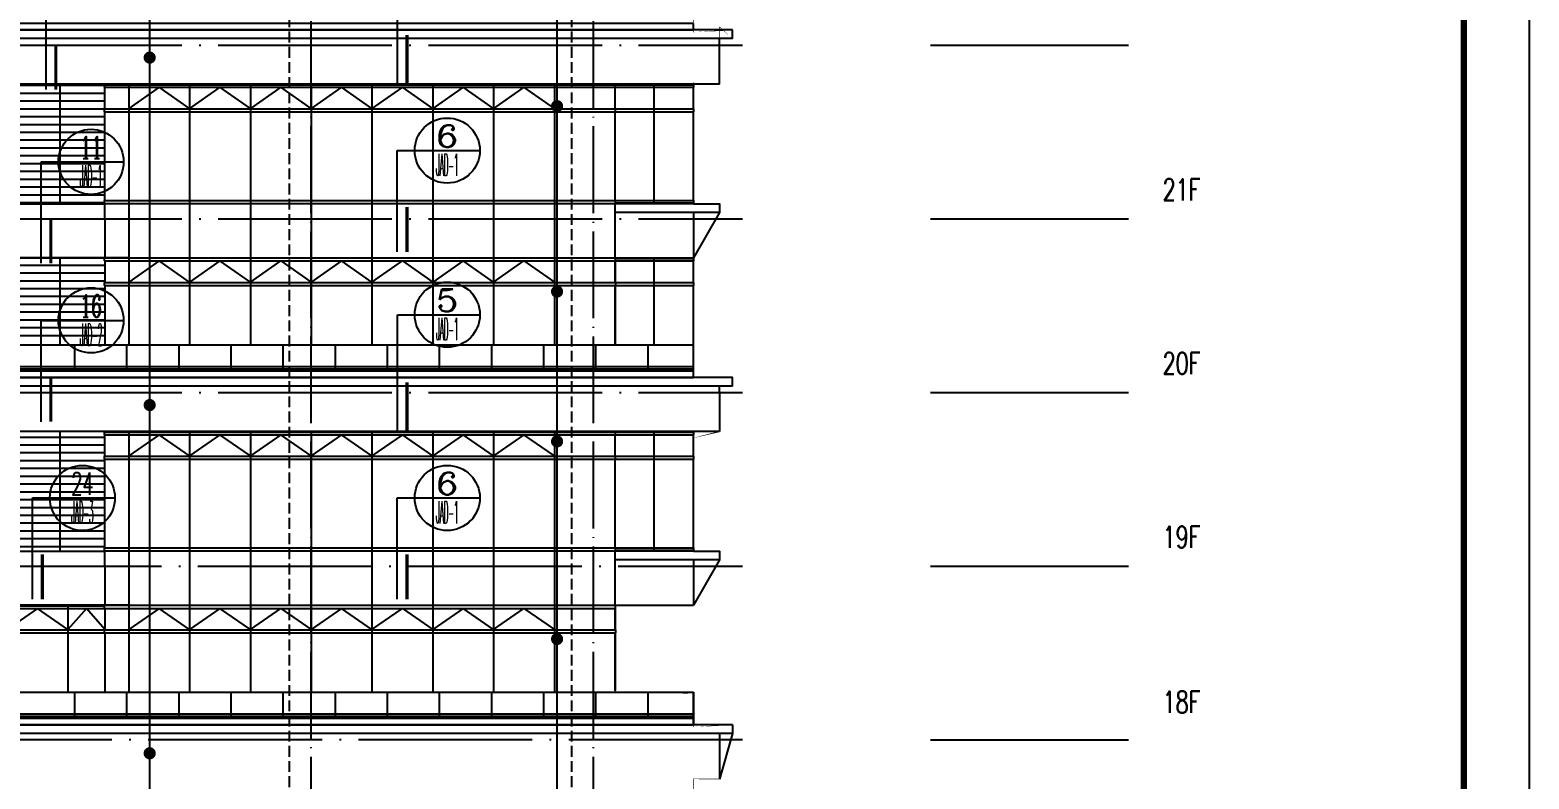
# Model space of a CAD drawing. Extents: x 1980812 to 2578970, y -669191 to 284498.
# Drawn here: x 2408968 to 2443484, y -265390 to -248140 of the extents above; entities that cross this region are included whole.
import ezdxf
from ezdxf.enums import TextEntityAlignment as Align

# ---------------------------------------------------------------- set-up
doc = ezdxf.new("R2010")
doc.units = 0
doc.header["$LTSCALE"] = 1000
doc.header["$MEASUREMENT"] = 0
for name, pattern in [('CONTINOUS', [0]), ('DASH', [0.35, 0.25, -0.1]), ('DOTE', [2.4200000000000004, 2, -0.2, 0.02, -0.2])]:
    doc.linetypes.add(name, pattern=pattern)
for name, color, linetype in [('0-立面(轮廓)', 63, 'CONTINOUS'), ('7-LM结构线、轮廓线', 40, 'Continuous'), ('8', 8, 'Continuous'), ('ALUM', 157, 'Continuous'), ('DIM_ELEV', 3, 'Continuous'), ('DIM_LEAD', 3, 'Continuous'), ('dote', 1, 'DOTE'), ('ELEV-4', 157, 'Continuous'), ('GLASS', 230, 'Continuous'), ('hatch', 8, 'Continuous'), ('PJ', 4, 'Continuous'), ('PUB_DIM', 3, 'Continuous'), ('TK', 1, 'Continuous'), ('WALL', 4, 'Continuous'), ('柱网', 1, 'DOTE'), ('节点', 3, 'Continuous')]:
    doc.layers.add(name, color=color, linetype=linetype)
doc.styles.add('COMP', font='COMPLEX.shx', dxfattribs={"bigfont": 'hztxt'})
doc.styles.add('HZTXTW', font='txtw.shx', dxfattribs={"width": 0.6, "bigfont": 'hztxtw.shx'})
pattern_1 = [(0, (1050455.015837171, -1419414.138553279), (0, 180), [])]

# ---------------------------------------------------------------- blocks, each defined once
blk = doc.blocks.new('_index')
blk.add_line((-0.5, 0), (0.5, 0))
blk.add_circle((0, 0), 0.5)
at = {"style": 'COMP'}
for tag, width, p, p2 in [('1', 2.333333333333333, (-0.17, 0.05), (0.17, 0.05)), ('-', 1.166666666666667, (-0.17, -0.39), (0.17, -0.39))]:
    blk.add_attdef(tag, text='', height=0.34, dxfattribs=dict(at, width=width)).set_placement(p, p2, align=Align.FIT)
blk = doc.blocks.new('A$C312629BB')
at = {"layer": '节点'}
for p, q in [((42084.57805987773, 63100.00002219918), (42084.57805987773, 65793.55694729945)), ((33994.98516497202, 62978.4189763352), (33994.98516497202, 65312.49981088436)), ((42084.05238545919, 61572.79547120802), (43350.80238545919, 61572.79547120802)), ((42084.05238545919, 59238.71463665887), (42084.05238545919, 61572.79547120802)), ((33881.50034337444, 61312.49981089367), (35148.25034337444, 61312.49981089367)), ((33881.50034337444, 58978.41897634452), (33881.50034337444, 61312.49981089367)), ((33881.50034336885, 57662.49981083936), (35148.25034336885, 57662.49981083936)), ((33881.50034336885, 55328.41897629021), (33881.50034336885, 57662.49981083936)), ((42084.57805987494, 57793.55693140044), (43351.32805987494, 57793.55693140044)), ((42084.57805987494, 55100.00000630016), (42084.57805987494, 57793.55693140044)), ((33682.23421153752, 53572.79548275479), (34948.98421153752, 53572.79548275479)), ((33682.23421153752, 51238.71464820564), (33682.23421153752, 53572.79548275479)), ((42084.05238615954, 53572.7954827678), (43350.80238615954, 53572.7954827678)), ((42084.05238615954, 51238.71464821865), (42084.05238615954, 53572.7954827678))]:
    blk.add_line(p, q, dxfattribs=at)
at = {"layer": '节点', "ltscale": 0.5, "const_width": 74.99999999999997}
for points in [[(42309.57805987773, 63100.00002219918), (42309.57805987773, 64232.8428989604)], [(34219.98516497202, 62978.4189763352), (34219.98516497202, 64011.26185309642)], [(42309.05238545919, 59238.71463665887), (42309.05238545919, 60271.55751342009)], [(34106.50034337444, 58978.41897634452), (34106.50034337444, 60011.26185310574)], [(34106.50034336885, 55328.41897629021), (34106.50034336885, 56361.26185305143)], [(42309.57805987494, 55100.00000630016), (42309.57805987494, 56232.84288306138)], [(33907.23421153752, 51238.71464820564), (33907.23421153752, 52271.55752496686)], [(42309.05238615954, 51238.71464821865), (42309.05238615954, 52271.55752497987)]]:
    blk.add_lwpolyline(points, dxfattribs=at)
at = {"layer": '节点', "ltscale": 0.5}
ref = blk.add_blockref('_index', (43234.56728421012, 61572.79546945202), dxfattribs=dict(at, xscale=1500.000000075524, yscale=1500.000000075524, zscale=1500.000000075524))
ref.add_attrib('1', '6', dxfattribs={"layer": '0', "height": 510.0000000255003, "rotation": 359.9999999998692, "style": 'COMP', "width": 1.500000000001696}).set_placement((42979.56728419894, 61647.79546945481), (43489.56728422502, 61647.79546945365), align=Align.FIT)
ref.add_attrib('-', 'JAD-1', dxfattribs={"layer": '0', "height": 510.0000000255003, "style": 'COMP', "width": 0.2258064516123339}).set_placement((42979.56728419894, 60987.79546942198), (43489.56728422316, 60987.79546942198), align=Align.FIT)
ref = blk.add_blockref('_index', (35032.01524212537, 61312.49980913766), dxfattribs=dict(at, xscale=1500.000000075524, yscale=1500.000000075524, zscale=1500.000000075524))
ref.add_attrib('1', '11', dxfattribs={"layer": '0', "height": 510.0000000255003, "rotation": 359.9999999998692, "style": 'COMP', "width": 0.8750000000009895}).set_placement((34777.0152421142, 61387.49980914046), (35287.01524214027, 61387.49980913929), align=Align.FIT)
ref.add_attrib('-', 'JAD-1', dxfattribs={"layer": '0', "height": 510.0000000255003, "style": 'COMP', "width": 0.2258064516123339}).set_placement((34777.0152421142, 60727.49980910763), (35287.01524213841, 60727.49980910763), align=Align.FIT)
ref = blk.add_blockref('_index', (35032.01524211979, 57662.49980908335), dxfattribs=dict(at, xscale=1500.000000075524, yscale=1500.000000075524, zscale=1500.000000075524))
ref.add_attrib('1', '16', dxfattribs={"layer": '0', "height": 510.0000000255003, "rotation": 359.9999999998692, "style": 'COMP', "width": 0.7241379310353016}).set_placement((34777.01524210861, 57737.49980908615), (35287.01524213469, 57737.49980908498), align=Align.FIT)
ref.add_attrib('-', 'JAD-2', dxfattribs={"layer": '0', "height": 510.0000000255003, "style": 'COMP', "width": 0.2142857142851739}).set_placement((34777.01524210861, 57077.49980905332), (35287.01524213282, 57077.49980905332), align=Align.FIT)
ref = blk.add_blockref('_index', (43235.09295870224, 57793.55693140044), dxfattribs=dict(at, xscale=1500.000000075524, yscale=1500.000000075524, zscale=1500.000000075524))
ref.add_attrib('1', '5', dxfattribs={"layer": '0', "height": 510.0000000255003, "rotation": 359.9999999998954, "style": 'COMP', "width": 1.500000000007175}).set_placement((42980.09295869106, 57868.55693140323), (43490.092958719, 57868.5569314023), align=Align.FIT)
ref.add_attrib('-', 'JAD-1', dxfattribs={"layer": '0', "height": 510.0000000255003, "style": 'COMP', "width": 0.2258064516123339}).set_placement((42980.09295869106, 57208.5569313704), (43490.09295871528, 57208.5569313704), align=Align.FIT)
ref = blk.add_blockref('_index', (34832.74911028845, 53572.79548099879), dxfattribs=dict(at, xscale=1500.000000075524, yscale=1500.000000075524, zscale=1500.000000075524))
ref.add_attrib('1', '24', dxfattribs={"layer": '0', "height": 510.0000000255003, "rotation": 359.9999999998692, "style": 'COMP', "width": 0.583333333333993}).set_placement((34577.74911027728, 53647.79548100158), (35087.74911030335, 53647.79548100042), align=Align.FIT)
ref.add_attrib('-', 'JAD-3', dxfattribs={"layer": '0', "height": 510.0000000255003, "style": 'COMP', "width": 0.214285714285174}).set_placement((34577.74911027728, 52987.79548096875), (35087.74911030149, 52987.79548096875), align=Align.FIT)
ref = blk.add_blockref('_index', (43234.56728491047, 53572.7954810118), dxfattribs=dict(at, xscale=1500.000000075524, yscale=1500.000000075524, zscale=1500.000000075524))
ref.add_attrib('1', '6', dxfattribs={"layer": '0', "height": 510.0000000255003, "rotation": 359.9999999998692, "style": 'COMP', "width": 1.500000000001696}).set_placement((42979.5672848993, 53647.79548101459), (43489.56728492538, 53647.79548101343), align=Align.FIT)
ref.add_attrib('-', 'JAD-1', dxfattribs={"layer": '0', "height": 510.0000000255003, "style": 'COMP', "width": 0.2258064516123339}).set_placement((42979.5672848993, 52987.79548098176), (43489.56728492351, 52987.79548098176), align=Align.FIT)
blk = doc.blocks.new('A$C71A564B7')
at = {"layer": 'DIM_LEAD', "color": 3}
for p, q in [((36381.77850995539, 3590.046444075415), (36381.77850995725, 79487.88001368224)), ((36381.77850995539, 11692.52241626434), (36381.77850995725, 79487.88001368224)), ((36381.77850995539, 55712.58596701224), (36381.77850995725, 79487.88001368224)), ((36381.77850995539, 19692.52241626347), (36381.77850995725, 79487.88001368224)), ((36381.77850995539, 23692.52241626347), (36381.77850995725, 79487.88001368224)), ((36381.77850995539, 31692.52241626347), (36381.77850995725, 79487.88001368224)), ((36381.77850995539, 39692.52241626347), (36381.77850995725, 79487.88001368224)), ((36381.77850995539, 47692.52241626347), (36381.77850995725, 79487.88001368224)), ((36381.77850995539, 63713.55444913133), (36381.77850995725, 79487.88001368224)), ((36381.77850995539, 3590.046444075415), (36381.77850995725, 79487.88001368224)), ((36381.77850995539, 27769.95156532235), (36381.77850995725, 79487.88001368224)), ((36381.77850995539, 7723.79108211142), (36381.77850995725, 79487.88001368224)), ((36381.77850995539, 43689.36609251855), (36381.77850995725, 79487.88001368224)), ((36381.77850995539, 35658.01843786857), (36381.77850995725, 79487.88001368224)), ((36381.77850995539, 15698.30245606933), (36381.77850995725, 79487.88001368224)), ((45762.07167889317, 1278.545514841448), (45762.07167889504, 79487.88001368224)), ((45762.07167889317, 10325.00000022631), (45762.07167889504, 79487.88001368224)), ((45762.07167889317, 14325.00000022631), (45762.07167889504, 79487.88001368224)), ((45762.07167889317, 18525.00000022736), (45762.07167889504, 79487.88001368224)), ((45762.07167889317, 22325.00000022841), (45762.07167889504, 79487.88001368224)), ((45762.07167889317, 26875.00000284857), (45762.07167889504, 79487.88001368224)), ((45762.07167889317, 30325.00000069744), (45762.07167889504, 79487.88001368224)), ((45762.07167889317, 34325.00000064942), (45762.07167889504, 79487.88001368224)), ((45762.07167889317, 38325.00000086433), (45762.07167889504, 79487.88001368224)), ((45762.07167889317, 42325.00000082422), (45762.07167889504, 79487.88001368224)), ((45762.07167889504, 46525.00000103854), (45762.07167889504, 79487.88001368224)), ((45762.07167889504, 50325.00000099844), (45762.07167889504, 79487.88001368224)), ((45762.07167889504, 54875.00000362942), (45762.07167889504, 79487.88001368224)), ((45762.07167889504, 58325.00000591742), (45762.07167889504, 79487.88001368224)), ((45762.07167889504, 62595.60665029733), (45762.07167889504, 79487.88001368224)), ((45762.07167889317, 4689.997468378453), (45762.07167889504, 79487.88001368224))]:
    blk.add_line(p, q, dxfattribs=at)
at = {"layer": 'DIM_LEAD', "color": 3, "const_width": 140}
for points in [[(36381.77850995539, 63643.55444913133, 1), (36381.77850995539, 63783.55444913133, 1)], [(45762.07167889504, 62525.60665029642, 1), (45762.07167889504, 62665.60665029642, 1)], [(45762.07167889504, 58255.00000591742, 1), (45762.07167889504, 58395.00000591742, 1)], [(36381.77850995539, 55642.58596701224, 1), (36381.77850995539, 55782.58596701224, 1)], [(45762.07167889504, 54805.00000362942, 1), (45762.07167889504, 54945.00000363064, 1)], [(45762.07167889504, 50255.00000099844, 1), (45762.07167889504, 50395.00000099844, 1)], [(36381.77850995539, 47622.52241626347, 1), (36381.77850995539, 47762.52241626347, 1)]]:
    blk.add_lwpolyline(points, format="xyb", close=True, dxfattribs=at)

msp = doc.modelspace()

# ---------------------------------------------------------------- hatches: boundary and pattern name
at = {"layer": 'hatch'}
h = msp.add_hatch(dxfattribs=at)
h.set_pattern_fill('玻璃', color=256, scale=150, style=0, double=1)
h.set_pattern_definition(pattern_1)
h.paths.add_polyline_path([(2407592.051443188, -249390.4238316976), (2410692.051550418, -249390.4238316976), (2410692.051550418, -252140.4238309656), (2407592.051443188, -252140.4238309656)])
h = msp.add_hatch(dxfattribs=at)
h.set_pattern_fill('玻璃', color=256, scale=150, style=0, double=1)
h.set_pattern_definition(pattern_1)
h.paths.add_polyline_path([(2410692.051582606, -253390.4238344296), (2407592.051697863, -253390.4238344296), (2407592.051697863, -255350.4263865848), (2410692.051582606, -255350.4263865848)])
h = msp.add_hatch(dxfattribs=at)
h.set_pattern_fill('玻璃', color=256, scale=150, style=0, double=1)
h.set_pattern_definition(pattern_1)
h.paths.add_polyline_path([(2407592.051477986, -257390.4238430928), (2410692.051550413, -257390.4238430928), (2410692.051550413, -260140.4238431226), (2407592.051477986, -260140.4238431226)])

# ---------------------------------------------------------------- linework, layer by layer
at = {"layer": '0-立面(轮廓)', "color": 2}
for p, q in [((2425142.051379102, -248140.4238344711), (2371942.05146283, -248140.4238343938)), ((2425142.051379103, -248340.4238344711), (2425142.051379102, -248140.4238344692)), ((2425142.051379103, -248340.4238344711), (2371942.05146283, -248340.4238343938)), ((2424842.051379103, -249390.4238317155), (2424842.051379103, -248340.4238344706)), ((2424842.051379102, -249390.4238317157), (2372542.051460108, -249390.4238316492)), ((2410682.05154981, -249405.4238303253), (2410692.051550418, -249405.4238303276)), ((2410682.05154981, -249460.4238303253), (2410682.05154981, -249405.4238303253)), ((2410682.051549811, -249460.4238303257), (2410692.051550421, -249460.4238303274)), ((2410692.051550121, -249405.4238303276), (2410692.051550112, -249390.4238316976)), ((2410692.051550413, -249955.4238319872), (2410692.051550149, -249460.4238303276)), ((2424242.051457553, -249405.4238292268), (2424242.051457553, -249390.4238317148)), ((2424252.05145816, -249405.4238292245), (2424242.051457552, -249405.4238292268)), ((2424242.051457553, -249955.4238308862), (2424242.051457553, -249460.4238292266)), ((2424252.051458158, -249460.4238292249), (2424242.051457548, -249460.4238292266)), ((2424252.051458159, -249460.4238292245), (2424252.05145816, -249405.4238292245)), ((2410682.05154981, -249955.4238319849), (2410692.051550418, -249955.4238319872)), ((2410682.05154981, -250025.4238319849), (2410682.05154981, -249955.4238319849)), ((2410682.051549811, -250025.4238319854), (2410692.051550421, -250025.423831987)), ((2410692.051550423, -252065.4238317092), (2410692.051550421, -250025.4238319877)), ((2424252.05145816, -249955.4238308841), (2424242.051457552, -249955.4238308864)), ((2424242.051457553, -252063.4238284217), (2424242.051457553, -250025.4238308862)), ((2424252.051458158, -250025.4238308845), (2424242.051457548, -250025.4238308862)), ((2424252.051458159, -250025.4238308841), (2424252.05145816, -249955.4238308841)), ((2408092.051464035, -252140.4238317234), (2410692.051550423, -252140.4238317048)), ((2410682.051581965, -252135.423830963), (2410682.051581834, -252065.4238324836)), ((2410682.051581966, -252135.4238309637), (2410692.051582576, -252135.4238309656)), ((2410692.051582606, -252490.4238324885), (2410692.051582706, -252135.423831081)), ((2424242.051561058, -252140.4238317153), (2422442.051453266, -252140.4238317155)), ((2424242.051561058, -252140.423831716), (2422942.051563262, -252140.423831716)), ((2424252.051458161, -252063.4238284191), (2424242.051457553, -252063.4238284214)), ((2424242.051457553, -252140.4238315632), (2424242.051457553, -252120.4238284214)), ((2424252.051458159, -252120.4238284198), (2424242.051457549, -252120.4238284214)), ((2424252.05145816, -252120.4238284193), (2424252.051458161, -252063.4238284191)), ((2410692.051582606, -252490.4238324885), (2410692.051582606, -253390.4238329041)), ((2424242.051561057, -252342.2743185268), (2424242.051561057, -253390.4238115966)), ((2411242.051453975, -253390.4238330943), (2372542.051463983, -253390.4238331691)), ((2407692.051464035, -253390.4238344296), (2410692.051582606, -253390.4238344296)), ((2410682.051581651, -253460.4238320748), (2410682.051581649, -253390.4238320757)), ((2410692.051582604, -253390.4238320748), (2410682.051581649, -253390.4238320757)), ((2410682.051581651, -253460.4238320748), (2410692.051582608, -253460.4238320743)), ((2410692.051582606, -253460.4238329043), (2410692.051582606, -253955.4238384357)), ((2422442.051453266, -253390.4238343465), (2424242.051561527, -253390.4238346012)), ((2424242.051457986, -253405.4238320578), (2424242.051457986, -253390.4238345458)), ((2424252.051458593, -253405.4238320554), (2424242.051457985, -253405.4238320578)), ((2424242.051457986, -253955.4238337172), (2424242.051457986, -253460.4238320575)), ((2424252.051458591, -253460.4238320559), (2424242.051457981, -253460.4238320575)), ((2424252.051458592, -253460.4238320554), (2424252.051458593, -253405.4238320554)), ((2410682.051581654, -254025.4238384359), (2410682.051581651, -253955.4238384369)), ((2410692.051582606, -253955.4238384357), (2410682.051581651, -253955.4238384369)), ((2410682.051581654, -254025.4238384359), (2410692.05158261, -254025.4238384352)), ((2410692.051582606, -254025.4238384352), (2410692.051582606, -255390.4238344492)), ((2424252.051458593, -253955.4238337151), (2424242.051457985, -253955.4238337174)), ((2424242.051457986, -255390.4238344692), (2424242.051457986, -254025.4238337172)), ((2424252.051458591, -254025.4238337155), (2424242.051457981, -254025.4238337172)), ((2424252.051458592, -254025.4238337151), (2424252.051458593, -253955.4238337151)), ((2407592.051444293, -255390.423834489), (2424242.051457986, -255390.4238344692)), ((2425142.051378221, -256140.4238344706), (2371942.051461949, -256140.4238343933)), ((2425142.051378222, -256340.4238344706), (2371942.051461949, -256340.4238343933)), ((2424842.051378223, -256490.4238519925), (2424842.051378222, -256340.4238344701)), ((2425142.051378222, -256340.4238344706), (2425142.051378221, -256140.4238344687)), ((2424842.051378223, -256490.4238519932), (2424842.051378224, -257390.4238431163)), ((2424842.051378224, -257390.4238431163), (2372542.051460809, -257390.4238430467)), ((2410682.051549799, -257405.4238387083), (2410692.051550407, -257405.4238387107)), ((2410682.0515498, -257460.4238387083), (2410682.051549799, -257405.4238387083)), ((2410682.051549801, -257460.4238387088), (2410692.051550411, -257460.4238387104)), ((2410692.05155011, -257405.4238387107), (2410692.051550102, -257390.4238400806)), ((2410692.051550403, -257955.4238403703), (2410692.051550139, -257460.4238387107)), ((2424242.051457542, -257405.4238387107), (2424242.051457542, -257390.4238411987)), ((2424252.05145815, -257405.4238387083), (2424242.051457542, -257405.4238387107)), ((2424242.051457542, -257955.4238403701), (2424242.051457542, -257460.4238387104)), ((2424252.051458148, -257460.4238387088), (2424242.051457538, -257460.4238387104)), ((2424252.051458149, -257460.4238387083), (2424252.05145815, -257405.4238387083)), ((2410682.051549799, -257955.423840368), (2410692.051550407, -257955.4238403703)), ((2410682.0515498, -258025.423840368), (2410682.051549799, -257955.423840368)), ((2410682.051549801, -258025.4238403684), (2410692.051550411, -258025.4238403701)), ((2410692.051550413, -260065.4238400923), (2410692.051550411, -258025.4238403708)), ((2424252.05145815, -257955.423840368), (2424242.051457542, -257955.4238403703)), ((2424242.051457542, -260063.4238379055), (2424242.051457542, -258025.4238403701)), ((2424252.051458148, -258025.4238403684), (2424242.051457538, -258025.4238403701)), ((2424252.051458149, -258025.423840368), (2424252.05145815, -257955.423840368)), ((2408092.051464034, -260140.4238431226), (2410692.051550407, -260140.4238401186)), ((2410682.051581824, -260065.4238408667), (2410692.051582432, -260065.4238408692)), ((2410682.051581826, -260135.4238400006), (2410682.051581824, -260065.4238408667)), ((2410682.051581827, -260135.4238400013), (2410692.051582437, -260135.4238400031)), ((2410692.051582596, -260490.4238408716), (2410692.051582566, -260135.4238401186)), ((2424242.051561763, -260140.4238431158), (2422442.051457624, -260140.4238431161)), ((2424252.051458151, -260063.423837903), (2424242.051457542, -260063.4238379053)), ((2424242.051457542, -260140.4238410471), (2424242.051457543, -260120.4238379053)), ((2424252.051458149, -260120.4238379037), (2424242.051457539, -260120.4238379053)), ((2424252.05145815, -260120.4238379032), (2424252.051458151, -260063.423837903)), ((2410692.051582596, -260490.4238408716), (2410692.051582596, -261390.4238412872)), ((2424842.051561763, -260340.4238431158), (2422442.051457624, -260340.4238431158)), ((2424242.051561757, -260340.4238431158), (2424242.051561757, -260490.4238430467)), ((2424242.051561757, -260490.4238267981), (2424242.051561757, -261390.4238415547)), ((2411242.051453964, -261390.4238414774), (2372542.051463973, -261390.4238415521)), ((2410682.051581641, -261460.4238404578), (2410682.051581638, -261390.4238404588)), ((2410692.051582594, -261390.4238404578), (2410682.051581638, -261390.4238404588)), ((2410682.051581641, -261460.4238404578), (2410692.051582598, -261460.4238404574)), ((2410692.051582596, -261460.4238412874), (2410692.051582596, -261955.4238468188)), ((2422442.051457624, -261390.4238415547), (2424242.051561757, -261390.4238415547)), ((2410682.051581644, -262025.423846819), (2410682.051581641, -261955.4238468199)), ((2410692.051582596, -261955.4238468188), (2410682.051581641, -261955.4238468199)), ((2410682.051581644, -262025.423846819), (2410692.0515826, -262025.4238468183)), ((2410692.051582596, -262025.4238468183), (2410692.051582596, -263390.4238392874)), ((2389692.051709686, -263390.4238392992), (2424242.051547872, -263390.4238392799)), ((2424242.051547803, -263390.4238392797), (2424242.051547871, -264140.4213073426)), ((2425142.051548462, -264140.4238393162), (2386592.051457297, -264140.4238442001)), ((2425142.051548482, -264340.4238393162), (2389392.051710754, -264340.4238414424)), ((2424842.051548658, -264340.4238393344), (2424842.051548762, -265390.4238408252)), ((2425142.051548462, -264140.4238393162), (2425142.051548482, -264340.4238393162))]:
    msp.add_line(p, q, dxfattribs=at)
for points in [[(2422442.051453266, -252065.4238294761), (2422442.051453252, -250025.4238289711), (2422452.051453863, -250025.423828969), (2422452.051453864, -249955.4238289674), (2422442.051453266, -249955.4238289697), (2422442.051452957, -249460.4238273099), (2422452.051453568, -249460.4238273078), (2422452.051453569, -249405.4238273078), (2422442.05145296, -249405.4238273101), (2422442.051453266, -249390.423829465)], [(2410682.051581834, -252065.4238324836), (2410692.051550418, -252065.4238309656)], [(2422452.051452939, -253460.4238269851), (2422452.051452942, -253390.4238290598), (2422442.051451982, -253390.4238298866), (2422442.051453266, -252490.4238294645), (2422442.051453261, -252135.4238309656), (2422452.051453871, -252135.4238309632), (2422452.051453878, -252065.4238294738)], [(2424242.051561763, -252140.4238431158), (2424842.051561763, -252140.4238431158), (2424842.051561763, -252340.4238431158), (2424242.051561757, -253390.4238415547)], [(2424840.994147241, -252342.2743185265), (2422442.051453266, -252342.2743185277)], [(2422442.051457624, -260065.4238408767), (2422442.051457611, -258025.4238403717), (2422452.051458222, -258025.4238403696), (2422452.051458223, -257955.423840368), (2422442.051457625, -257955.4238403703), (2422442.051457315, -257460.4238387104), (2422452.051457926, -257460.4238387083), (2422452.051457927, -257405.4238387083), (2422442.051457319, -257405.4238387107), (2422442.051457624, -257390.4238408655)], [(2422452.051457298, -261460.4238383856), (2422452.0514573, -261390.4238404604), (2422442.051456341, -261390.4238412872), (2422442.051457624, -260490.4238408651), (2422442.05145762, -260135.4238401186), (2422452.05145823, -260135.4238401163), (2422452.051458236, -260065.4238408744)], [(2424242.051561763, -260140.4238431158), (2424842.051561763, -260140.4238431158), (2424842.051561763, -260340.4238431158), (2424242.051561757, -261390.4238415547)], [(2425142.051548482, -264340.4238393162), (2424842.051548601, -265390.423839808)]]:
    msp.add_lwpolyline(points, dxfattribs=at)
at = {"layer": '7-LM结构线、轮廓线', "color": 2}
for points in [[(2422442.051451983, -253955.42383459), (2422442.051451983, -253460.4238278137), (2422442.051451987, -253955.4238345903), (2422452.051452942, -253955.4238345914), (2422452.051452939, -254025.4238325167), (2422442.051451983, -254025.4238325167), (2422442.051451983, -255390.4238344713), (2422442.051451983, -254025.4238325167)], [(2422442.051456342, -261955.4238459906), (2422442.051456342, -261460.4238392143), (2422442.051456346, -261955.4238459908), (2422452.0514573, -261955.423845992), (2422452.051457298, -262025.4238439172), (2422442.051456342, -262025.4238439172), (2422442.051456342, -263350.4263711032), (2422442.051456342, -262025.4238439172)]]:
    msp.add_lwpolyline(points, dxfattribs=at)
at = {"layer": '8'}
for p, q in [((2409658.051442879, -249390.4238316946), (2409658.051442879, -252140.4238317148)), ((2411242.051453501, -249390.423834726), (2411242.051453501, -255390.4238344506)), ((2412642.051453501, -249390.423834726), (2412642.051453502, -255390.4238344522)), ((2414042.051453502, -249390.423834726), (2414042.051453502, -255390.4238344543)), ((2415442.051453502, -249390.4238347258), (2415442.051453502, -255390.4238344564)), ((2416842.051453502, -249390.4238347258), (2416842.051453503, -255390.4238344583)), ((2418242.051453502, -249390.4238347258), (2418242.051453502, -255390.4238344604)), ((2419642.051453502, -249390.4238347258), (2419642.051453502, -255390.4238344627)), ((2421042.051453502, -249390.4238347255), (2421042.051453501, -255390.4238344645)), ((2423342.051355158, -252140.423831716), (2423342.051355158, -249390.4238317136)), ((2409658.051444294, -253390.4238330969), (2409658.051444293, -255390.4238344459)), ((2423342.051355591, -255390.423834468), (2423342.051355591, -253390.4238344461)), ((2407592.051444292, -255940.4232017359), (2424242.051457985, -255940.42320171)), ((2409658.051477986, -257390.4238422911), (2409658.051477986, -260140.4238423046)), ((2411242.051453491, -257390.4238431091), (2411242.051453491, -263390.4238392874)), ((2412642.051453491, -257390.4238431091), (2412642.051453492, -263390.4238392864)), ((2414042.051453492, -257390.4238431091), (2414042.051453492, -263390.4238392857)), ((2415442.051453492, -257390.4238431088), (2415442.051453492, -263390.4238392848)), ((2416842.051453492, -257390.4238431088), (2416842.051453493, -263390.4238392841)), ((2418242.051453492, -257390.4238431088), (2418242.051453492, -263390.4238392832)), ((2419642.051453492, -257390.4238431088), (2419642.051453492, -263390.4238392825)), ((2421042.051453492, -257390.4238431086), (2421042.051453491, -263390.4238392815)), ((2423342.051355148, -260140.4238431161), (2423342.051355148, -257390.4238431137)), ((2409842.051454903, -261390.4238398136), (2409842.051455129, -263390.4238392881)), ((2409842.051476913, -261390.4238414802), (2409842.051476913, -263390.4238392883)), ((2389692.051709686, -263940.4232065461), (2424242.051547871, -263940.4232065207))]:
    msp.add_line(p, q, dxfattribs=at)
for points in [[(2412642.051455979, -249950.4238411824), (2411942.051454741, -249460.4238303274), (2411242.051453507, -249950.4238412001)], [(2414042.051455979, -249950.4238411824), (2413342.051454741, -249460.4238303274), (2412642.051453507, -249950.4238412001)], [(2415442.051455979, -249950.4238411824), (2414742.051454741, -249460.4238303274), (2414042.051453507, -249950.4238412001)], [(2416842.051455979, -249950.4238411824), (2416142.051454741, -249460.4238303274), (2415442.051453507, -249950.4238412001)], [(2418242.051455979, -249950.4238411824), (2417542.051454741, -249460.4238303274), (2416842.051453507, -249950.4238412001)], [(2419642.051455979, -249950.4238411824), (2418942.051454741, -249460.4238303274), (2418242.051453507, -249950.4238412001)], [(2421042.051455979, -249950.4238411824), (2420342.051454741, -249460.4238303274), (2419642.051453507, -249950.4238412001)], [(2412642.051454999, -253950.4238386592), (2411942.051431836, -253460.4238329039), (2411242.051455, -253950.4238384678)], [(2414042.051469514, -253950.4238385009), (2413342.05144635, -253460.4238327456), (2412642.051469514, -253950.4238383095)], [(2414042.051469514, -253950.4238385009), (2414742.051492677, -253460.4238327456), (2415442.051469513, -253950.4238383095)], [(2416842.051454058, -253950.4238381454), (2416142.051430895, -253460.42383239), (2415442.051454058, -253950.423837954)], [(2416842.051454058, -253950.4238381454), (2417542.051477221, -253460.42383239), (2418242.051454057, -253950.423837954)], [(2419642.051454057, -253950.4238378411), (2418942.051430729, -253460.423832238), (2418242.051454057, -253950.423837954)], [(2419642.051454057, -253950.4238377626), (2420342.051477221, -253460.4238320072), (2421042.051454057, -253950.4238375712)], [(2412642.051455969, -257950.4238495655), (2411942.051454731, -257460.4238387104), (2411242.051453497, -257950.4238495832)], [(2414042.051455969, -257950.4238495655), (2413342.051454731, -257460.4238387104), (2412642.051453497, -257950.4238495832)], [(2415442.051455969, -257950.4238495655), (2414742.051454731, -257460.4238387104), (2414042.051453497, -257950.4238495832)], [(2416842.051455969, -257950.4238495655), (2416142.051454731, -257460.4238387104), (2415442.051453497, -257950.4238495832)], [(2418242.051455969, -257950.4238495655), (2417542.051454731, -257460.4238387104), (2416842.051453497, -257950.4238495832)], [(2419642.051455969, -257950.4238495655), (2418942.051454731, -257460.4238387104), (2418242.051453497, -257950.4238495832)], [(2421042.051455969, -257950.4238495655), (2420342.051454731, -257460.4238387104), (2419642.051453497, -257950.4238495832)], [(2409842.051454989, -261950.4238473589), (2409142.051431826, -261460.4238378031), (2408442.05145499, -261950.4238471675)], [(2410692.051582596, -261950.4238473589), (2410267.051529754, -261460.4238378031), (2409842.051457182, -261950.4238471675)], [(2412642.051454989, -261950.4238470423), (2411942.051431826, -261460.4238412869), (2411242.05145499, -261950.4238468509)], [(2414042.051469503, -261950.423846884), (2413342.05144634, -261460.4238411286), (2412642.051469504, -261950.4238466926)], [(2414042.051469503, -261950.423846884), (2414742.051492667, -261460.4238411286), (2415442.051469503, -261950.4238466926)], [(2416842.051454048, -261950.4238465284), (2416142.051430884, -261460.4238407731), (2415442.051454048, -261950.423846337)], [(2416842.051454048, -261950.4238465284), (2417542.051477211, -261460.4238407731), (2418242.051454047, -261950.423846337)], [(2419642.051454047, -261950.4238462241), (2418942.051430719, -261460.423840621), (2418242.051454047, -261950.423846337)], [(2419642.051454047, -261950.4238461457), (2420342.051477211, -261460.4238403903), (2421042.051454047, -261950.4238459543)]]:
    msp.add_lwpolyline(points, dxfattribs=at)
at = {"layer": 'ALUM'}
for p, q in [((2410692.051550418, -249405.4238303276), (2424242.051457553, -249405.4238303276)), ((2410692.051550418, -249460.4238303274), (2424242.051457553, -249460.4238303274)), ((2410692.051550418, -249955.4238319872), (2424242.051457553, -249955.4238319872)), ((2410692.051550418, -250025.423831987), (2424242.051457552, -250025.423831987)), ((2410692.051550418, -252065.4238309656), (2422442.05145763, -252065.4238309656)), ((2410692.051550418, -252135.4238309656), (2422442.05145763, -252135.4238309656)), ((2422442.051457635, -252065.4238284217), (2424242.051457553, -252065.4238284217)), ((2422452.051453873, -252122.4238284214), (2424242.051457538, -252122.4238284214)), ((2410692.051550418, -253390.4238329041), (2422442.051456351, -253390.4238329041)), ((2410692.051550418, -253460.4238329039), (2422442.051456352, -253460.4238329039)), ((2422442.051451983, -253460.4238331076), (2424242.05145711, -253460.4238331076)), ((2422452.051452941, -253405.4238331078), (2424242.05145711, -253405.4238331078)), ((2410692.051550418, -253955.4238384357), (2422442.051456352, -253955.4238384357)), ((2410692.051550418, -254025.4238384355), (2422442.051456352, -254025.4238384355)), ((2422442.051453263, -253955.4238347675), (2424242.05145711, -253955.4238347675)), ((2422442.051451986, -254025.4238347672), (2424242.051457109, -254025.4238347672)), ((2410692.051550407, -257405.4238387107), (2424242.051457542, -257405.4238387107)), ((2410692.051550407, -257460.4238387104), (2424242.051457542, -257460.4238387104)), ((2410692.051550407, -257955.4238403703), (2424242.051457542, -257955.4238403703)), ((2410692.051550407, -258025.4238403701), (2424242.051457542, -258025.4238403701)), ((2410692.051550407, -260065.4238401186), (2422442.05145762, -260065.4238401186)), ((2410692.051550407, -260135.4238401186), (2422442.05145762, -260135.4238401186)), ((2422442.051457624, -260065.4238379055), (2424242.051457542, -260065.4238379055)), ((2422452.051458231, -260122.4238379053), (2424242.051457528, -260122.4238379053)), ((2389692.051709686, -261405.4238378033), (2410692.051582596, -261405.4238378033)), ((2389692.051709686, -261460.4238378031), (2410692.051582596, -261460.4238378031)), ((2410692.051550407, -261390.4238412872), (2422442.051456341, -261390.4238412872)), ((2410692.051550407, -261460.4238412869), (2422442.051456342, -261460.4238412869)), ((2389692.051709686, -261955.4238402478), (2410692.051582596, -261955.4238402478)), ((2410692.051550407, -261955.4238468188), (2422442.051456342, -261955.4238468188)), ((2389692.051709686, -262025.4238402476), (2410692.051582596, -262025.4238402476)), ((2410692.051550407, -262025.4238468185), (2422442.051456342, -262025.4238468185))]:
    msp.add_line(p, q, dxfattribs=at)
at = {"layer": 'dote', "linetype": 'DASH'}
for p, q in [((2414942.051464043, -315278.3939283846), (2414942.051472161, -228223.8959816456)), ((2421442.051464043, -315278.3939283846), (2421442.051472161, -228223.8959816456))]:
    msp.add_line(p, q, dxfattribs=at)
at = {"layer": 'dote'}
for p, q in [((2415442.051464043, -315278.3939283846), (2415442.051472161, -228223.8959816456)), ((2421942.051464043, -315278.3939283846), (2421942.051472161, -228223.8959816456))]:
    msp.add_line(p, q, dxfattribs=at)
at = {"layer": 'ELEV-4'}
for p, q in [((2409992.051457945, -255390.4238344652), (2409992.051458024, -255990.4232017112)), ((2411192.051457945, -255390.4238344657), (2411192.051458024, -255990.4232017109)), ((2412392.051457945, -255390.4238344659), (2412392.051458024, -255990.4232017109)), ((2413592.051457945, -255390.4238344664), (2413592.051458024, -255990.4232017107)), ((2414792.051457944, -255390.4238344666), (2414792.051458023, -255990.4232017107)), ((2415992.051457944, -255390.4238344669), (2415992.051458023, -255990.4232017105)), ((2417192.051457945, -255390.4238344673), (2417192.051458024, -255990.4232017105)), ((2418392.051457945, -255390.4238344676), (2418392.051458024, -255990.4232017102)), ((2419592.051457945, -255390.423834468), (2419592.051458024, -255990.4232017102)), ((2420792.051457945, -255390.4238344683), (2420792.051458024, -255990.42320171)), ((2421992.051510726, -255390.4238344685), (2421992.051514746, -255990.42320171)), ((2423192.051457945, -255390.4238344687), (2423192.051458024, -255990.4232017098)), ((2409992.051547832, -263390.423839276), (2409992.051547911, -263990.4232065219)), ((2411192.051547832, -263390.4238392764), (2411192.051547911, -263990.4232065217)), ((2412392.051547831, -263390.4238392767), (2412392.051547911, -263990.4232065217)), ((2413592.051547832, -263390.4238392771), (2413592.051547911, -263990.4232065214)), ((2414792.05154783, -263390.4238392774), (2414792.05154791, -263990.4232065214)), ((2415992.05154783, -263390.4238392776), (2415992.05154791, -263990.4232065212)), ((2417192.051547831, -263390.4238392781), (2417192.051547911, -263990.4232065212)), ((2418392.051547832, -263390.4238392783), (2418392.051547911, -263990.423206521)), ((2419592.051547832, -263390.4238392788), (2419592.051547911, -263990.423206521)), ((2420792.051547832, -263390.423839279), (2420792.051547911, -263990.4232065207)), ((2421992.051600612, -263390.4238392792), (2421992.051604633, -263990.4232065207)), ((2423192.051547832, -263390.4238392795), (2423192.051547911, -263990.4232065205))]:
    msp.add_line(p, q, dxfattribs=at)
at = {"layer": 'GLASS', "color": 2}
for p, q in [((2407592.051444292, -255890.4232017359), (2424242.051457985, -255890.42320171)), ((2407592.051444292, -255990.4232017359), (2424242.051457985, -255990.42320171)), ((2389692.051709686, -263890.4232065461), (2424242.051547871, -263890.4232065207)), ((2389692.051709686, -263990.4232065461), (2424242.051547871, -263990.4232065207))]:
    msp.add_line(p, q, dxfattribs=at)
at = {"layer": 'PJ', "const_width": 20}
msp.add_lwpolyline([(2424242.051453104, -268140.4238434993), (2424242.051452986, -265390.4238405579), (2424842.051548761, -265390.4238405321), (2425142.051548482, -264340.4238390231), (2425142.051548461, -264140.4238390231), (2424242.051547871, -264140.4238391435), (2424242.051547872, -263390.4238389868), (2422442.051456342, -263390.4238389889), (2422442.051457624, -261390.4238412616), (2424242.051561757, -261390.4238412616), (2424842.051561763, -260340.4238428227), (2424842.051561763, -260140.4238428227), (2424242.051561763, -260140.4238428227), (2424242.051561766, -257390.4238428222), (2424842.051378224, -257390.4238428232), (2424842.051378225, -256340.423834177), (2425142.051378222, -256340.4238341775), (2425142.051378221, -256140.4238341756), (2424242.051457984, -256140.4238341742), (2424242.051457986, -255390.4238341761), (2424242.051457986, -255390.4238341761), (2424242.05156573, -253390.4238343081), (2424842.051561763, -252340.4238428227), (2424842.051561763, -252140.4238428227), (2424242.051561763, -252140.4238428227), (2424242.051561766, -249390.4238314219), (2424842.051379102, -249390.4238314226), (2424842.051379103, -248340.4238341775), (2425142.051379103, -248340.4238341779), (2425142.051379103, -248140.4238341779), (2424242.051458865, -248140.4238341761), (2424242.051458867, -247390.4238341768)], dxfattribs=at)
at = {"layer": 'PUB_DIM'}
for p, q in [((2429701.272073798, -248490.4238441016), (2434261.140029195, -248490.4238441016)), ((2429701.272073359, -252490.4238441006), (2434261.140028756, -252490.4238441006)), ((2429701.272072917, -256490.4238441013), (2434261.140028314, -256490.4238441013)), ((2429701.272072478, -260490.4238441016), (2434261.140027874, -260490.4238441013)), ((2429701.272072037, -264490.4238441007), (2434261.140027434, -264490.4238441007))]:
    msp.add_line(p, q, dxfattribs=at)
at = {"layer": 'TK'}
msp.add_lwpolyline([(2443484.412908561, -217605.6084138202), (2443484.412908561, -343755.6084138202), (2354384.412908562, -343755.6084138202), (2354384.412908562, -217605.6084138202)], close=True, dxfattribs=at)
at = {"layer": 'TK', "const_width": 149.9999999999999}
msp.add_lwpolyline([(2355884.412908562, -342255.6084138202), (2441984.412908561, -342255.6084138202), (2441984.412908561, -221355.6084138202), (2355884.412908562, -221355.6084138202)], close=True, dxfattribs=at)
at = {"layer": 'WALL', "color": 2}
for p, q in [((2424242.051457985, -256140.4213025319), (2424242.051457986, -255390.4238344692)), ((2424242.051547871, -264140.4213073426), (2424242.051547872, -263390.4238392799))]:
    msp.add_line(p, q, dxfattribs=at)
for points in [[(2424242.051458865, -247990.4232017119), (2407592.051450095, -247990.4232017377), (2407592.051450095, -248140.4238346536), (2424242.051458865, -248140.4238346278)], [(2424242.051457985, -255990.42320171), (2407592.051449215, -255990.4232017359), (2407592.051449215, -256140.4238346517), (2424242.051457985, -256140.4238346259)], [(2424242.051547871, -263990.4232065207), (2389692.051714608, -263990.4232065461), (2389692.051714608, -264140.423839462), (2424242.051547871, -264140.4238394366)]]:
    msp.add_lwpolyline(points, close=True, dxfattribs=at)
at = {"layer": '柱网', "ltscale": 2}
for p, q in [((2369740.831735798, -248490.4238276765), (2425372.051445321, -248490.4238276817)), ((2369740.831735798, -252490.4238343863), (2425372.051445321, -252490.4238343945)), ((2369740.831735798, -256490.4238343863), (2425372.051445321, -256490.4238343945)), ((2369740.831735798, -256490.4238430515), (2425372.051445321, -256490.4238430571)), ((2369274.737643706, -260490.4238427976), (2425372.051445321, -260490.4238390372)), ((2425372.051445321, -264490.4238403577), (2369274.737644313, -264490.4238436583))]:
    msp.add_line(p, q, dxfattribs=at)

# ---------------------------------------------------------------- block references
at = {"layer": 'PJ'}
for name in ['A$C312629BB', 'A$C71A564B7']:
    msp.add_blockref(name, (2375342.051464302, -312490.4238288396), dxfattribs=at)

# ---------------------------------------------------------------- texts
at = {"layer": 'DIM_ELEV', "color": 7, "style": 'HZTXTW', "width": 0.7}
for s, p in [('21F', (2435047.398745685, -252069.3939282049)), ('20F', (2435047.398745685, -256069.3939282056)), ('19F', (2435047.398745685, -260069.3939282056)), ('18F', (2435047.398745685, -263869.8939282056))]:
    msp.add_text(s, height=500, dxfattribs=at).set_placement(p)

doc.saveas('drawing.dxf')
